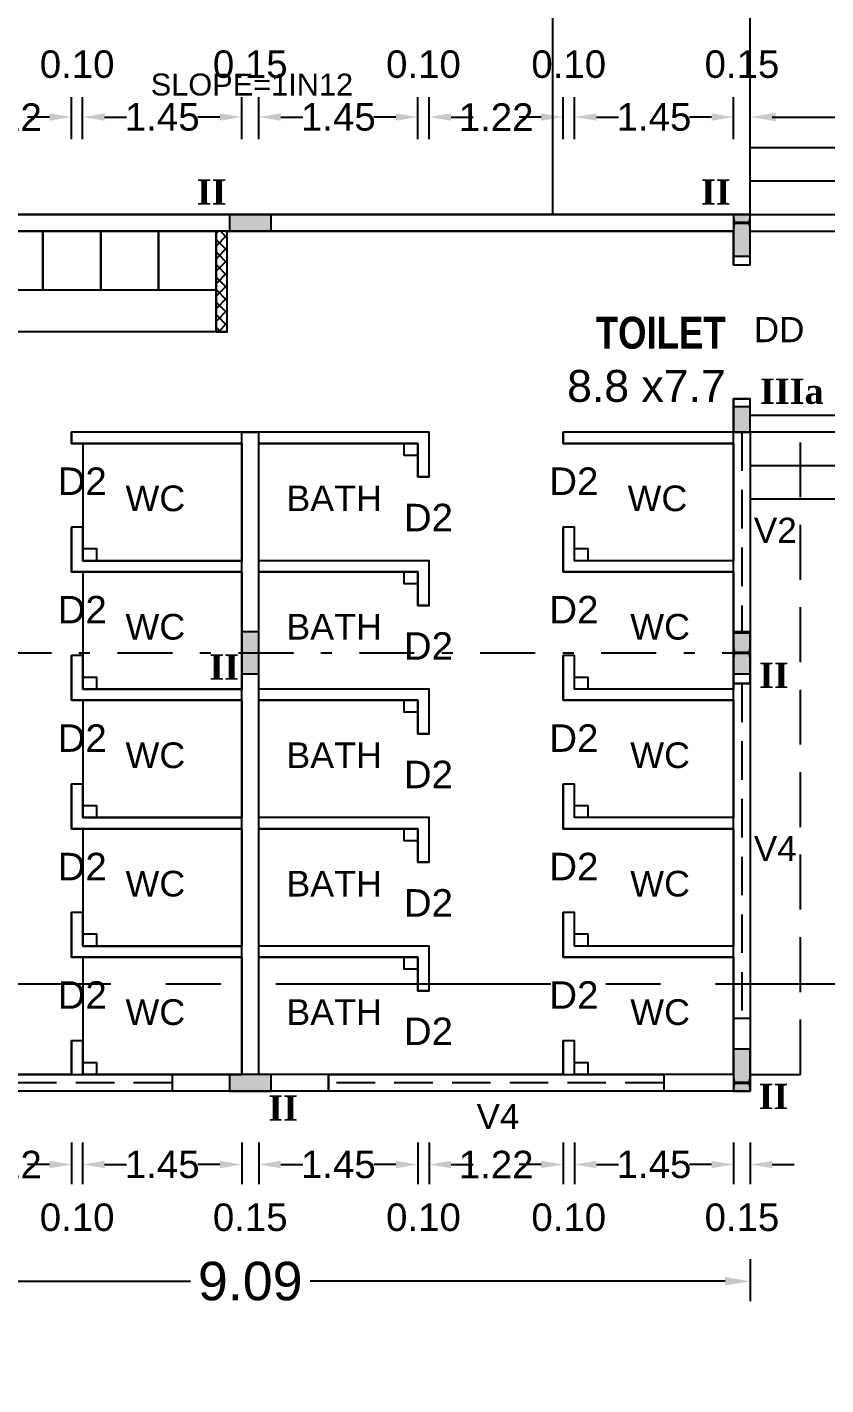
# Model space of a CAD drawing. Header units: metres. Extents: x 3715 to 4596, y 2418 to 2709.
# Drawn here: x 4035.19 to 4042.45, y 2535.3 to 2547.65 of the extents above; entities that cross this region are included whole.
import ezdxf

# ---------------------------------------------------------------- set-up
doc = ezdxf.new("R2010")
doc.units = ezdxf.units.M
doc.header["$MEASUREMENT"] = 0
for name, pattern in [('CENTER', [2, 1.25, -0.25, 0.25, -0.25]), ('DASHDOT', [1, 0.5, -0.25, 0, -0.25]), ('DASHED', [0.75, 0.5, -0.25])]:
    doc.linetypes.add(name, pattern=pattern)
for name, color, linetype in [('BLK_6_DA_RAMP_1', 7, 'Continuous'), ('BLK_6_FLR_0_BLT_UP_AREA', 46, 'Continuous'), ('BLK_6_FLR_0_CARPET_AREA', 46, 'Continuous'), ('BLK_6_FLR_0_URINAL', 235, 'Continuous'), ('BLK_6_FLR_0_WASH', 55, 'Continuous'), ('BLK_6_FLR_0_WATER_CLOSET', 2, 'Continuous')]:
    doc.layers.add(name, color=color, linetype=linetype)
doc.styles.add('Inner font', font='arial.ttf')
doc.styles.add('notes', font='arial.ttf')
doc.styles.get("Standard").update_dxf_attribs({"font": 'arial.ttf'})
doc.styles.add('Times New Roman$101', font='timesbd.ttf', dxfattribs={"height": 3.024})
doc.dimstyles.get("Standard").update_dxf_attribs({"dimtxt": 0.35, "dimasz": 0.23, "dimexe": 0.18, "dimexo": 0.0625, "dimgap": 0.09, "dimtad": 0, "dimtih": 1, "dimtoh": 1, "dimzin": 0, "dimdsep": 46, "dimtxsty": 'Standard', "dimcen": 0.09, "dimadec": 0, "dimazin": 0, "dimtfac": 1, "dimtofl": 0, "dimtmove": 2, "dimatfit": 3, "dimfxl": 0, "dimtolj": 1, "dimtzin": 0, "dimarcsym": 0})

# ---------------------------------------------------------------- blocks, each defined once
blk = doc.blocks.new('A$C459ead1b')
blk.add_lwpolyline([(-6, 1.5), (-6, -1.5), (-5.93, -1.5, 0.373885), (-5.76, -1.35), (-5.63, -0.41, -0.373885), (-5.27, -0.1), (-0.73, -0.1, -0.373885), (-0.37, -0.41), (-0.24, -1.35, 0.373885), (-0.07, -1.5), (0, -1.5), (0, 1.5), (-0.07, 1.5, 0.373885), (-0.24, 1.35), (-0.37, 0.41, -0.373885), (-0.73, 0.1), (-5.27, 0.1, -0.373885), (-5.63, 0.41), (-5.76, 1.35, 0.373885), (-5.93, 1.5)], format="xyb", close=True)
blk = doc.blocks.new('*D230')
at = {"color": 0, "lineweight": -2, "ltscale": 0.1}
for p, q in [((4041.611, 2537.508), (4041.611, 2537.128)), ((4041.763, 2537.508), (4041.763, 2537.128)), ((4041.411, 2537.308), (4041.211, 2537.308)), ((4041.963, 2537.308), (4042.163, 2537.308))]:
    blk.add_line(p, q, dxfattribs=at)
at = {"color": 0, "ltscale": 0.1}
for points in [[(4041.411, 2537.342), (4041.411, 2537.275), (4041.611, 2537.308)], [(4041.963, 2537.342), (4041.963, 2537.275), (4041.763, 2537.308)]]:
    blk.add_solid(points, dxfattribs=at)
at = {"color": 0, "ltscale": 0.1, "insert": (4041.687, 2536.827), "char_height": 0.25, "attachment_point": 5}
blk.add_mtext('\\A1;0.15', dxfattribs=at)
blk = doc.blocks.new('*D231')
at = {"color": 0, "lineweight": -2, "ltscale": 0.1}
for p, q in [((4040.163, 2537.508), (4040.163, 2537.128)), ((4041.611, 2537.508), (4041.611, 2537.128)), ((4040.363, 2537.308), (4040.483, 2537.308)), ((4041.411, 2537.308), (4041.291, 2537.308))]:
    blk.add_line(p, q, dxfattribs=at)
at = {"color": 0, "ltscale": 0.1}
for points in [[(4040.363, 2537.342), (4040.363, 2537.275), (4040.163, 2537.308)], [(4041.411, 2537.342), (4041.411, 2537.275), (4041.611, 2537.308)]]:
    blk.add_solid(points, dxfattribs=at)
at = {"color": 0, "ltscale": 0.1, "insert": (4040.887, 2537.308), "char_height": 0.25, "attachment_point": 5}
blk.add_mtext('\\A1;1.45', dxfattribs=at)
blk = doc.blocks.new('*D232')
at = {"color": 0, "lineweight": -2, "ltscale": 0.1}
for p, q in [((4040.061, 2537.508), (4040.061, 2537.128)), ((4040.163, 2537.508), (4040.163, 2537.128)), ((4039.861, 2537.308), (4039.661, 2537.308)), ((4040.363, 2537.308), (4040.563, 2537.308))]:
    blk.add_line(p, q, dxfattribs=at)
at = {"color": 0, "ltscale": 0.1}
for points in [[(4039.861, 2537.342), (4039.861, 2537.275), (4040.061, 2537.308)], [(4040.363, 2537.342), (4040.363, 2537.275), (4040.163, 2537.308)]]:
    blk.add_solid(points, dxfattribs=at)
at = {"color": 0, "ltscale": 0.1, "insert": (4040.112, 2536.827), "char_height": 0.25, "attachment_point": 5}
blk.add_mtext('\\A1;0.10', dxfattribs=at)
blk = doc.blocks.new('*D233')
at = {"color": 0, "lineweight": -2, "ltscale": 0.1}
for p, q in [((4038.842, 2537.508), (4038.842, 2537.128)), ((4040.061, 2537.508), (4040.061, 2537.128)), ((4039.042, 2537.308), (4039.05, 2537.308)), ((4039.861, 2537.308), (4039.853, 2537.308))]:
    blk.add_line(p, q, dxfattribs=at)
at = {"color": 0, "ltscale": 0.1}
for points in [[(4039.042, 2537.342), (4039.042, 2537.275), (4038.842, 2537.308)], [(4039.861, 2537.342), (4039.861, 2537.275), (4040.061, 2537.308)]]:
    blk.add_solid(points, dxfattribs=at)
at = {"color": 0, "ltscale": 0.1, "insert": (4039.452, 2537.308), "char_height": 0.25, "attachment_point": 5}
blk.add_mtext('\\A1;1.22', dxfattribs=at)
blk = doc.blocks.new('*D234')
at = {"color": 0, "lineweight": -2, "ltscale": 0.1}
for p, q in [((4038.74, 2537.508), (4038.74, 2537.128)), ((4038.842, 2537.508), (4038.842, 2537.128)), ((4038.54, 2537.308), (4038.34, 2537.308)), ((4039.042, 2537.308), (4039.242, 2537.308))]:
    blk.add_line(p, q, dxfattribs=at)
at = {"color": 0, "ltscale": 0.1}
for points in [[(4038.54, 2537.342), (4038.54, 2537.275), (4038.74, 2537.308)], [(4039.042, 2537.342), (4039.042, 2537.275), (4038.842, 2537.308)]]:
    blk.add_solid(points, dxfattribs=at)
at = {"color": 0, "ltscale": 0.1, "insert": (4038.791, 2536.827), "char_height": 0.25, "attachment_point": 5}
blk.add_mtext('\\A1;0.10', dxfattribs=at)
blk = doc.blocks.new('*D235')
at = {"color": 0, "lineweight": -2, "ltscale": 0.1}
for p, q in [((4037.293, 2537.508), (4037.293, 2537.128)), ((4038.74, 2537.508), (4038.74, 2537.128)), ((4037.493, 2537.308), (4037.613, 2537.308)), ((4038.54, 2537.308), (4038.42, 2537.308))]:
    blk.add_line(p, q, dxfattribs=at)
at = {"color": 0, "ltscale": 0.1}
for points in [[(4037.493, 2537.342), (4037.493, 2537.275), (4037.293, 2537.308)], [(4038.54, 2537.342), (4038.54, 2537.275), (4038.74, 2537.308)]]:
    blk.add_solid(points, dxfattribs=at)
at = {"color": 0, "ltscale": 0.1, "insert": (4038.017, 2537.308), "char_height": 0.25, "attachment_point": 5}
blk.add_mtext('\\A1;1.45', dxfattribs=at)
blk = doc.blocks.new('*D236')
at = {"color": 0, "lineweight": -2, "ltscale": 0.1}
for p, q in [((4037.14, 2537.508), (4037.14, 2537.128)), ((4037.293, 2537.508), (4037.293, 2537.128)), ((4036.94, 2537.308), (4036.74, 2537.308)), ((4037.493, 2537.308), (4037.693, 2537.308))]:
    blk.add_line(p, q, dxfattribs=at)
at = {"color": 0, "ltscale": 0.1}
for points in [[(4036.94, 2537.342), (4036.94, 2537.275), (4037.14, 2537.308)], [(4037.493, 2537.342), (4037.493, 2537.275), (4037.293, 2537.308)]]:
    blk.add_solid(points, dxfattribs=at)
at = {"color": 0, "ltscale": 0.1, "insert": (4037.216, 2536.827), "char_height": 0.25, "attachment_point": 5}
blk.add_mtext('\\A1;0.15', dxfattribs=at)
blk = doc.blocks.new('*D237')
at = {"color": 0, "lineweight": -2, "ltscale": 0.1}
for p, q in [((4035.692, 2537.508), (4035.692, 2537.128)), ((4037.14, 2537.508), (4037.14, 2537.128)), ((4035.892, 2537.308), (4036.012, 2537.308)), ((4036.94, 2537.308), (4036.82, 2537.308))]:
    blk.add_line(p, q, dxfattribs=at)
at = {"color": 0, "ltscale": 0.1}
for points in [[(4035.892, 2537.342), (4035.892, 2537.275), (4035.692, 2537.308)], [(4036.94, 2537.342), (4036.94, 2537.275), (4037.14, 2537.308)]]:
    blk.add_solid(points, dxfattribs=at)
at = {"color": 0, "ltscale": 0.1, "insert": (4036.416, 2537.308), "char_height": 0.25, "attachment_point": 5}
blk.add_mtext('\\A1;1.45', dxfattribs=at)
blk = doc.blocks.new('*D238')
at = {"color": 0, "lineweight": -2, "ltscale": 0.1}
for p, q in [((4035.591, 2537.508), (4035.591, 2537.128)), ((4035.692, 2537.508), (4035.692, 2537.128)), ((4035.391, 2537.308), (4035.191, 2537.308)), ((4035.892, 2537.308), (4036.092, 2537.308))]:
    blk.add_line(p, q, dxfattribs=at)
at = {"color": 0, "ltscale": 0.1}
for points in [[(4035.391, 2537.342), (4035.391, 2537.275), (4035.591, 2537.308)], [(4035.892, 2537.342), (4035.892, 2537.275), (4035.692, 2537.308)]]:
    blk.add_solid(points, dxfattribs=at)
at = {"color": 0, "ltscale": 0.1, "insert": (4035.642, 2536.827), "char_height": 0.25, "attachment_point": 5}
blk.add_mtext('\\A1;0.10', dxfattribs=at)
blk = doc.blocks.new('*D239')
at = {"color": 0, "lineweight": -2, "ltscale": 0.1}
for p, q in [((4034.372, 2537.508), (4034.372, 2537.128)), ((4035.591, 2537.508), (4035.591, 2537.128)), ((4034.572, 2537.308), (4034.58, 2537.308)), ((4035.391, 2537.308), (4035.383, 2537.308))]:
    blk.add_line(p, q, dxfattribs=at)
at = {"color": 0, "ltscale": 0.1}
for points in [[(4034.572, 2537.342), (4034.572, 2537.275), (4034.372, 2537.308)], [(4035.391, 2537.342), (4035.391, 2537.275), (4035.591, 2537.308)]]:
    blk.add_solid(points, dxfattribs=at)
at = {"color": 0, "ltscale": 0.1, "insert": (4034.981, 2537.308), "char_height": 0.25, "attachment_point": 5}
blk.add_mtext('\\A1;1.22', dxfattribs=at)
blk = doc.blocks.new('*D259')
at = {"color": 0, "lineweight": -2, "ltscale": 0.1}
for p, q in [((4034.372, 2546.636), (4034.372, 2547.016)), ((4035.591, 2546.636), (4035.591, 2547.016)), ((4034.572, 2546.836), (4034.58, 2546.836)), ((4035.391, 2546.836), (4035.383, 2546.836))]:
    blk.add_line(p, q, dxfattribs=at)
at = {"color": 0, "ltscale": 0.1}
for points in [[(4034.572, 2546.87), (4034.572, 2546.803), (4034.372, 2546.836)], [(4035.391, 2546.87), (4035.391, 2546.803), (4035.591, 2546.836)]]:
    blk.add_solid(points, dxfattribs=at)
at = {"color": 0, "ltscale": 0.1, "insert": (4034.981, 2546.836), "char_height": 0.25, "attachment_point": 5}
blk.add_mtext('\\A1;1.22', dxfattribs=at)
blk = doc.blocks.new('*D260')
at = {"color": 0, "lineweight": -2, "ltscale": 0.1}
for p, q in [((4035.591, 2546.636), (4035.591, 2547.016)), ((4035.692, 2546.636), (4035.692, 2547.016)), ((4035.391, 2546.836), (4035.191, 2546.836)), ((4035.892, 2546.836), (4036.092, 2546.836))]:
    blk.add_line(p, q, dxfattribs=at)
at = {"color": 0, "ltscale": 0.1}
for points in [[(4035.391, 2546.87), (4035.391, 2546.803), (4035.591, 2546.836)], [(4035.892, 2546.87), (4035.892, 2546.803), (4035.692, 2546.836)]]:
    blk.add_solid(points, dxfattribs=at)
at = {"color": 0, "ltscale": 0.1, "insert": (4035.642, 2547.316), "char_height": 0.25, "attachment_point": 5}
blk.add_mtext('\\A1;0.10', dxfattribs=at)
blk = doc.blocks.new('*D261')
at = {"color": 0, "lineweight": -2, "ltscale": 0.1}
for p, q in [((4035.692, 2546.636), (4035.692, 2547.016)), ((4037.14, 2546.636), (4037.14, 2547.016)), ((4035.892, 2546.836), (4036.012, 2546.836)), ((4036.94, 2546.836), (4036.82, 2546.836))]:
    blk.add_line(p, q, dxfattribs=at)
at = {"color": 0, "ltscale": 0.1}
for points in [[(4035.892, 2546.87), (4035.892, 2546.803), (4035.692, 2546.836)], [(4036.94, 2546.87), (4036.94, 2546.803), (4037.14, 2546.836)]]:
    blk.add_solid(points, dxfattribs=at)
at = {"color": 0, "ltscale": 0.1, "insert": (4036.416, 2546.836), "char_height": 0.25, "attachment_point": 5}
blk.add_mtext('\\A1;1.45', dxfattribs=at)
blk = doc.blocks.new('*D262')
at = {"color": 0, "lineweight": -2, "ltscale": 0.1}
for p, q in [((4037.14, 2546.636), (4037.14, 2547.016)), ((4037.293, 2546.636), (4037.293, 2547.016)), ((4036.94, 2546.836), (4036.74, 2546.836)), ((4037.493, 2546.836), (4037.693, 2546.836))]:
    blk.add_line(p, q, dxfattribs=at)
at = {"color": 0, "ltscale": 0.1}
for points in [[(4036.94, 2546.87), (4036.94, 2546.803), (4037.14, 2546.836)], [(4037.493, 2546.87), (4037.493, 2546.803), (4037.293, 2546.836)]]:
    blk.add_solid(points, dxfattribs=at)
at = {"color": 0, "ltscale": 0.1, "insert": (4037.216, 2547.316), "char_height": 0.25, "attachment_point": 5}
blk.add_mtext('\\A1;0.15', dxfattribs=at)
blk = doc.blocks.new('*D263')
at = {"color": 0, "lineweight": -2, "ltscale": 0.1}
for p, q in [((4037.293, 2546.636), (4037.293, 2547.016)), ((4038.74, 2546.636), (4038.74, 2547.016)), ((4037.493, 2546.836), (4037.613, 2546.836)), ((4038.54, 2546.836), (4038.42, 2546.836))]:
    blk.add_line(p, q, dxfattribs=at)
at = {"color": 0, "ltscale": 0.1}
for points in [[(4037.493, 2546.87), (4037.493, 2546.803), (4037.293, 2546.836)], [(4038.54, 2546.87), (4038.54, 2546.803), (4038.74, 2546.836)]]:
    blk.add_solid(points, dxfattribs=at)
at = {"color": 0, "ltscale": 0.1, "insert": (4038.017, 2546.836), "char_height": 0.25, "attachment_point": 5}
blk.add_mtext('\\A1;1.45', dxfattribs=at)
blk = doc.blocks.new('*D264')
at = {"color": 0, "lineweight": -2, "ltscale": 0.1}
for p, q in [((4038.74, 2546.636), (4038.74, 2547.016)), ((4038.842, 2546.636), (4038.842, 2547.016)), ((4038.54, 2546.836), (4038.34, 2546.836)), ((4039.042, 2546.836), (4039.242, 2546.836))]:
    blk.add_line(p, q, dxfattribs=at)
at = {"color": 0, "ltscale": 0.1}
for points in [[(4038.54, 2546.87), (4038.54, 2546.803), (4038.74, 2546.836)], [(4039.042, 2546.87), (4039.042, 2546.803), (4038.842, 2546.836)]]:
    blk.add_solid(points, dxfattribs=at)
at = {"color": 0, "ltscale": 0.1, "insert": (4038.791, 2547.316), "char_height": 0.25, "attachment_point": 5}
blk.add_mtext('\\A1;0.10', dxfattribs=at)
blk = doc.blocks.new('*D265')
at = {"color": 0, "lineweight": -2, "ltscale": 0.1}
for p, q in [((4038.842, 2546.636), (4038.842, 2547.016)), ((4040.061, 2546.636), (4040.061, 2547.016)), ((4039.042, 2546.836), (4039.05, 2546.836)), ((4039.861, 2546.836), (4039.853, 2546.836))]:
    blk.add_line(p, q, dxfattribs=at)
at = {"color": 0, "ltscale": 0.1}
for points in [[(4039.042, 2546.87), (4039.042, 2546.803), (4038.842, 2546.836)], [(4039.861, 2546.87), (4039.861, 2546.803), (4040.061, 2546.836)]]:
    blk.add_solid(points, dxfattribs=at)
at = {"color": 0, "ltscale": 0.1, "insert": (4039.452, 2546.836), "char_height": 0.25, "attachment_point": 5}
blk.add_mtext('\\A1;1.22', dxfattribs=at)
blk = doc.blocks.new('*D266')
at = {"color": 0, "lineweight": -2, "ltscale": 0.1}
for p, q in [((4040.061, 2546.636), (4040.061, 2547.016)), ((4040.163, 2546.636), (4040.163, 2547.016)), ((4039.861, 2546.836), (4039.661, 2546.836)), ((4040.363, 2546.836), (4040.563, 2546.836))]:
    blk.add_line(p, q, dxfattribs=at)
at = {"color": 0, "ltscale": 0.1}
for points in [[(4039.861, 2546.87), (4039.861, 2546.803), (4040.061, 2546.836)], [(4040.363, 2546.87), (4040.363, 2546.803), (4040.163, 2546.836)]]:
    blk.add_solid(points, dxfattribs=at)
at = {"color": 0, "ltscale": 0.1, "insert": (4040.112, 2547.316), "char_height": 0.25, "attachment_point": 5}
blk.add_mtext('\\A1;0.10', dxfattribs=at)
blk = doc.blocks.new('*D267')
at = {"color": 0, "lineweight": -2, "ltscale": 0.1}
for p, q in [((4040.163, 2546.636), (4040.163, 2547.016)), ((4041.611, 2546.636), (4041.611, 2547.016)), ((4040.363, 2546.836), (4040.483, 2546.836)), ((4041.411, 2546.836), (4041.291, 2546.836))]:
    blk.add_line(p, q, dxfattribs=at)
at = {"color": 0, "ltscale": 0.1}
for points in [[(4040.363, 2546.87), (4040.363, 2546.803), (4040.163, 2546.836)], [(4041.411, 2546.87), (4041.411, 2546.803), (4041.611, 2546.836)]]:
    blk.add_solid(points, dxfattribs=at)
at = {"color": 0, "ltscale": 0.1, "insert": (4040.887, 2546.836), "char_height": 0.25, "attachment_point": 5}
blk.add_mtext('\\A1;1.45', dxfattribs=at)
blk = doc.blocks.new('*D268')
at = {"color": 0, "lineweight": -2, "ltscale": 0.1}
for p, q in [((4041.611, 2546.636), (4041.611, 2547.016)), ((4041.763, 2546.636), (4041.763, 2547.016)), ((4041.411, 2546.836), (4041.211, 2546.836)), ((4041.963, 2546.836), (4042.163, 2546.836))]:
    blk.add_line(p, q, dxfattribs=at)
at = {"color": 0, "ltscale": 0.1}
for points in [[(4041.411, 2546.87), (4041.411, 2546.803), (4041.611, 2546.836)], [(4041.963, 2546.87), (4041.963, 2546.803), (4041.763, 2546.836)]]:
    blk.add_solid(points, dxfattribs=at)
at = {"color": 0, "ltscale": 0.1, "insert": (4041.687, 2547.316), "char_height": 0.25, "attachment_point": 5}
blk.add_mtext('\\A1;0.15', dxfattribs=at)
blk = doc.blocks.new('*D269')
at = {"color": 0, "lineweight": -2, "ltscale": 0.1}
for p, q in [((4041.763, 2546.636), (4041.763, 2547.016)), ((4044.811, 2546.636), (4044.811, 2547.016)), ((4041.993, 2546.836), (4042.741, 2546.836)), ((4044.581, 2546.836), (4043.833, 2546.836))]:
    blk.add_line(p, q, dxfattribs=at)
at = {"color": 0, "ltscale": 0.1}
for points in [[(4041.993, 2546.875), (4041.993, 2546.798), (4041.763, 2546.836)], [(4044.581, 2546.875), (4044.581, 2546.798), (4044.811, 2546.836)]]:
    blk.add_solid(points, dxfattribs=at)
at = {"color": 0, "ltscale": 0.1, "insert": (4043.287, 2546.836), "char_height": 0.35, "attachment_point": 5}
blk.add_mtext('\\A1;3.05', dxfattribs=at)
blk = doc.blocks.new('*D320')
at = {"color": 0, "lineweight": -2, "ltscale": 0.1}
for p, q in [((4032.67, 2536.446), (4032.67, 2536.066)), ((4041.763, 2536.446), (4041.763, 2536.066)), ((4032.9, 2536.246), (4036.672, 2536.246)), ((4041.533, 2536.246), (4037.761, 2536.246))]:
    blk.add_line(p, q, dxfattribs=at)
at = {"color": 0, "ltscale": 0.1}
for points in [[(4032.9, 2536.285), (4032.9, 2536.208), (4032.67, 2536.246)], [(4041.533, 2536.285), (4041.533, 2536.208), (4041.763, 2536.246)]]:
    blk.add_solid(points, dxfattribs=at)
at = {"color": 0, "ltscale": 0.1, "insert": (4037.216, 2536.246), "char_height": 0.35, "attachment_point": 5}
blk.add_mtext('\\A1;9.09', dxfattribs=at)

msp = doc.modelspace()

# ---------------------------------------------------------------- hatches: boundary and pattern name
h = msp.add_hatch(color=1)
h.dxf.hatch_style = 1
h.paths.add_polyline_path([(4037.40644, 2545.7982), (4037.40644, 2545.9506), (4037.02644, 2545.9506), (4037.02644, 2545.7982)])
h = msp.add_hatch(color=1)
h.dxf.hatch_style = 1
h.paths.add_polyline_path([(4041.61064, 2545.5706), (4041.76304, 2545.5706), (4041.76304, 2545.9506), (4041.61064, 2545.9506)])
h = msp.add_hatch()
h.set_pattern_fill('ANSI37', color=256, scale=0.0254)
h.set_pattern_definition([(45, (3679.84817, 4778.66292), (-0.0570246264, 0.0570246264), []), (135, (3679.84817, 4778.66292), (-0.0570246264, -0.0570246264), [])])
h.paths.add_polyline_path([(4037.00758, 2544.8838), (4036.90598, 2544.8838), (4036.90598, 2545.7982), (4037.00758, 2545.7982)])
h = msp.add_hatch(color=1)
h.dxf.hatch_style = 1
h.paths.add_polyline_path([(4041.76304, 2544.1994), (4041.61064, 2544.1994), (4041.61064, 2543.9694), (4041.76304, 2543.9694)])
h = msp.add_hatch(color=1)
h.dxf.hatch_style = 1
h.paths.add_polyline_path([(4037.14024, 2541.7728), (4037.29264, 2541.7728), (4037.29264, 2542.1528), (4037.14024, 2542.1528)])
h = msp.add_hatch(color=1)
h.dxf.hatch_style = 1
h.paths.add_polyline_path([(4041.61064, 2541.7728), (4041.76304, 2541.7728), (4041.76304, 2542.1528), (4041.61064, 2542.1528)])
h = msp.add_hatch(color=1)
h.dxf.hatch_style = 1
h.paths.add_polyline_path([(4041.61064, 2537.976), (4041.76304, 2537.976), (4041.76304, 2538.356), (4041.61064, 2538.356)])
h = msp.add_hatch(color=1)
h.dxf.hatch_style = 1
h.paths.add_polyline_path([(4037.40644, 2537.975), (4037.40644, 2538.1274), (4037.02644, 2538.1274), (4037.02644, 2537.975)])

# ---------------------------------------------------------------- linework, layer by layer
for p, q in [((4041.76304, 2545.9506, 0), (4041.76304, 2547.7506, 0)), ((4041.76304, 2546.5602, 0), (4044.81104, 2546.5602)), ((4041.76304, 2545.9506, 0), (4041.76304, 2546.5602, 0)), ((4041.76304, 2546.2554, 0), (4044.81104, 2546.2554)), ((4041.76304, 2545.9506, 0), (4032.66984, 2545.9506, 0)), ((4041.76304, 2545.4934), (4041.76304, 2545.9506, 0)), ((4041.76304, 2545.9506, 0), (4044.81104, 2545.9506)), ((4041.61064, 2545.7982, 0), (4032.82224, 2545.7982, 0)), ((4036.90598, 2544.8838, 0), (4036.90598, 2545.7982, 0)), ((4037.00758, 2544.8838, 0), (4037.00758, 2545.7982, 0)), ((4041.61064, 2545.4934, 0), (4041.61064, 2545.7982, 0)), ((4041.61064, 2545.4934, 0), (4041.76304, 2545.4934, 0)), ((4037.00758, 2544.8838, 0), (4036.90598, 2544.8838, 0)), ((4041.61064, 2543.9694, 0), (4041.61064, 2544.2742, 0)), ((4041.61064, 2544.2742, 0), (4041.76304, 2544.2742, 0)), ((4041.76304, 2543.9694, 0), (4041.76304, 2544.2742, 0)), ((4035.59084, 2543.8678, 0), (4035.59084, 2543.9694, 0)), ((4037.14024, 2543.9694, 0), (4035.59084, 2543.9694, 0)), ((4037.14024, 2538.1274, 0), (4037.14024, 2543.9694, 0)), ((4037.14024, 2543.9694, 0), (4037.29264, 2543.9694, 0)), ((4038.84204, 2543.9694, 0), (4037.29264, 2543.9694, 0)), ((4037.29264, 2538.1274, 0), (4037.29264, 2543.9694, 0)), ((4038.84204, 2543.563, 0), (4038.84204, 2543.9694, 0)), ((4040.06124, 2543.8678, 0), (4040.06124, 2543.9694, 0)), ((4041.61064, 2543.9694, 0), (4040.06124, 2543.9694, 0)), ((4041.76304, 2543.9694, 0), (4041.61064, 2543.9694, 0)), ((4044.81104, 2543.96939), (4041.76304, 2543.96939)), ((4037.14024, 2543.8678, 0), (4035.59084, 2543.8678, 0)), ((4038.74044, 2543.8678, 0), (4037.29264, 2543.8678, 0)), ((4038.74044, 2543.563, 0), (4038.74044, 2543.8678, 0)), ((4041.61064, 2543.8678, 0), (4040.06124, 2543.8678, 0)), ((4044.81104, 2543.66459), (4041.76304, 2543.66459)), ((4038.84204, 2543.563, 0), (4038.74044, 2543.563, 0)), ((4044.81104, 2543.35979), (4041.76304, 2543.35979)), ((4035.59084, 2542.6994, 0), (4035.59084, 2543.1058, 0)), ((4035.69244, 2543.1058, 0), (4035.59084, 2543.1058, 0)), ((4035.69244, 2542.801, 0), (4035.69244, 2543.1058, 0)), ((4040.06124, 2542.6994, 0), (4040.06124, 2543.1058, 0)), ((4040.16284, 2543.1058, 0), (4040.06124, 2543.1058, 0)), ((4040.16284, 2542.801, 0), (4040.16284, 2543.1058, 0)), ((4037.14024, 2542.801, 0), (4035.69244, 2542.801, 0)), ((4038.84204, 2542.801, 0), (4037.29264, 2542.801, 0)), ((4038.84204, 2542.3946, 0), (4038.84204, 2542.801, 0)), ((4041.61064, 2542.801, 0), (4040.16284, 2542.801, 0)), ((4037.14024, 2542.6994, 0), (4035.59084, 2542.6994, 0)), ((4038.74044, 2542.6994, 0), (4037.29264, 2542.6994, 0)), ((4038.74044, 2542.3946, 0), (4038.74044, 2542.6994, 0)), ((4041.61064, 2542.6994, 0), (4040.06124, 2542.6994, 0)), ((4038.84204, 2542.3946, 0), (4038.74044, 2542.3946, 0)), ((4041.61064, 2541.6834, 0), (4041.61064, 2542.1406, 0)), ((4041.76304, 2542.1406, 0), (4041.61064, 2542.1406, 0)), ((4041.76304, 2541.6834, 0), (4041.76304, 2542.1406, 0)), ((4035.59084, 2541.531, 0), (4035.59084, 2541.9374, 0)), ((4035.69244, 2541.9374, 0), (4035.59084, 2541.9374, 0)), ((4035.69244, 2541.6326, 0), (4035.69244, 2541.9374, 0)), ((4040.06124, 2541.531, 0), (4040.06124, 2541.9374, 0)), ((4040.16284, 2541.9374, 0), (4040.06124, 2541.9374, 0)), ((4040.16284, 2541.6326, 0), (4040.16284, 2541.9374, 0)), ((4041.76304, 2541.6834, 0), (4041.61064, 2541.6834, 0)), ((4037.14024, 2541.6326, 0), (4035.69244, 2541.6326, 0)), ((4038.84204, 2541.6326, 0), (4037.29264, 2541.6326, 0)), ((4038.84204, 2541.2262, 0), (4038.84204, 2541.6326, 0)), ((4041.61064, 2541.6326, 0), (4040.16284, 2541.6326, 0)), ((4037.14024, 2541.531, 0), (4035.59084, 2541.531, 0)), ((4038.74044, 2541.531, 0), (4037.29264, 2541.531, 0)), ((4038.74044, 2541.2262, 0), (4038.74044, 2541.531, 0)), ((4041.61064, 2541.531, 0), (4040.06124, 2541.531, 0)), ((4038.84204, 2541.2262, 0), (4038.74044, 2541.2262, 0)), ((4035.59084, 2540.3626, 0), (4035.59084, 2540.769, 0)), ((4035.69244, 2540.769, 0), (4035.59084, 2540.769, 0)), ((4035.69244, 2540.4642, 0), (4035.69244, 2540.769, 0)), ((4040.06124, 2540.3626, 0), (4040.06124, 2540.769, 0)), ((4040.16284, 2540.769, 0), (4040.06124, 2540.769, 0)), ((4040.16284, 2540.4642, 0), (4040.16284, 2540.769, 0)), ((4037.14024, 2540.4642, 0), (4035.69244, 2540.4642, 0)), ((4038.84204, 2540.4642, 0), (4037.29264, 2540.4642, 0)), ((4038.84204, 2540.0578, 0), (4038.84204, 2540.4642, 0)), ((4041.61064, 2540.4642, 0), (4040.16284, 2540.4642, 0)), ((4037.14024, 2540.3626, 0), (4035.59084, 2540.3626, 0)), ((4038.74044, 2540.3626, 0), (4037.29264, 2540.3626, 0)), ((4038.74044, 2540.0578, 0), (4038.74044, 2540.3626, 0)), ((4041.61064, 2540.3626, 0), (4040.06124, 2540.3626, 0)), ((4038.84204, 2540.0578, 0), (4038.74044, 2540.0578, 0)), ((4035.59084, 2539.1942, 0), (4035.59084, 2539.6006, 0)), ((4035.69244, 2539.6006, 0), (4035.59084, 2539.6006, 0)), ((4035.69244, 2539.2958, 0), (4035.69244, 2539.6006, 0)), ((4040.06124, 2539.1942, 0), (4040.06124, 2539.6006, 0)), ((4040.16284, 2539.6006, 0), (4040.06124, 2539.6006, 0)), ((4040.16284, 2539.2958, 0), (4040.16284, 2539.6006, 0)), ((4037.14024, 2539.2958, 0), (4035.69244, 2539.2958, 0)), ((4038.84204, 2539.2958, 0), (4037.29264, 2539.2958, 0)), ((4038.84204, 2538.8894, 0), (4038.84204, 2539.2958, 0)), ((4041.61064, 2539.2958, 0), (4040.16284, 2539.2958, 0)), ((4037.14024, 2539.1942, 0), (4035.59084, 2539.1942, 0)), ((4038.74044, 2539.1942, 0), (4037.29264, 2539.1942, 0)), ((4038.74044, 2538.8894, 0), (4038.74044, 2539.1942, 0)), ((4041.61064, 2539.1942, 0), (4040.06124, 2539.1942, 0)), ((4038.84204, 2538.8894, 0), (4038.74044, 2538.8894, 0)), ((4041.61064, 2538.1274, 0), (4041.61064, 2538.6354, 0)), ((4041.76304, 2538.6354, 0), (4041.61064, 2538.6354, 0)), ((4041.76304, 2538.6354, 0), (4041.76304, 2537.975, 0)), ((4035.59084, 2538.1274, 0), (4035.59084, 2538.4322, 0)), ((4035.69244, 2538.4322, 0), (4035.59084, 2538.4322, 0)), ((4035.69244, 2538.1274, 0), (4035.69244, 2538.4322, 0)), ((4040.06124, 2538.1274, 0), (4040.06124, 2538.4322, 0)), ((4040.16284, 2538.4322, 0), (4040.06124, 2538.4322, 0)), ((4040.16284, 2538.1274, 0), (4040.16284, 2538.4322, 0)), ((4037.92764, 2538.1274, 0), (4036.50524, 2538.1274, 0)), ((4036.50524, 2538.1274, 0), (4036.50524, 2537.975, 0)), ((4037.92764, 2538.1274, 0), (4037.92764, 2537.975, 0)), ((4041.61064, 2538.1274, 0), (4040.97564, 2538.1274, 0)), ((4040.97564, 2538.1274, 0), (4040.97564, 2537.975, 0)), ((4037.92764, 2537.975, 0), (4036.50524, 2537.975, 0)), ((4041.76304, 2537.975, 0), (4040.97564, 2537.975, 0))]:
    msp.add_line(p, q)
at = {"linetype": 'DASHED', "ltscale": 0.02}
msp.add_line((4041.76304, 2545.7982), (4044.81104, 2545.7982), dxfattribs=at)
at = {"linetype": 'DASHED', "ltscale": 4}
msp.add_line((4044.35384, 2544.1218), (4041.76304, 2544.1218, 0), dxfattribs=at)
at = {"linetype": 'DASHDOT'}
msp.add_line((4032.70794, 2541.9628, 0), (4041.61064, 2541.9628, 0), dxfattribs=at)
at = {"linetype": 'CENTER', "ltscale": 2}
msp.add_line((4029.44783, 2538.95233), (4073.38005, 2538.95233), dxfattribs=at)
at = {"color": 1}
for points in [[(4037.40644, 2545.7982), (4037.40644, 2545.9506), (4037.02644, 2545.9506), (4037.02644, 2545.7982)], [(4041.61064, 2543.9694), (4041.76304, 2543.9694), (4041.76304, 2544.1994), (4041.61064, 2544.1994)], [(4037.40644, 2537.975), (4037.40644, 2538.1274), (4037.02644, 2538.1274), (4037.02644, 2537.975)]]:
    msp.add_lwpolyline(points, close=True, dxfattribs=at)
at = {"color": 1, "elevation": 0}
for points in [[(4041.61064, 2545.5706), (4041.76304, 2545.5706), (4041.76304, 2545.9506), (4041.61064, 2545.9506)], [(4037.14024, 2541.7728), (4037.29264, 2541.7728), (4037.29264, 2542.1528), (4037.14024, 2542.1528)], [(4041.61064, 2541.7728), (4041.76304, 2541.7728), (4041.76304, 2542.1528), (4041.61064, 2542.1528)], [(4041.61064, 2537.976), (4041.76304, 2537.976), (4041.76304, 2538.356), (4041.61064, 2538.356)]]:
    msp.add_lwpolyline(points, close=True, dxfattribs=at)
at = {"linetype": 'DASHED', "elevation": 0}
msp.add_lwpolyline([(4041.76304, 2538.1274), (4042.22024, 2538.1274), (4042.22024, 2544.1218), (4042.22024, 2544.1218)], dxfattribs=at)
at = {"linetype": 'Continuous', "ltscale": 0.01, "elevation": 0}
for points in [[(4041.76304, 2542.1406), (4041.61064, 2542.1406), (4041.61064, 2543.9694), (4041.76304, 2543.9694)], [(4041.76304, 2538.6354), (4041.61064, 2538.6354), (4041.61064, 2541.6834), (4041.76304, 2541.6834)], [(4033.45724, 2537.975), (4033.45724, 2538.1274), (4036.50524, 2538.1274), (4036.50524, 2537.975)], [(4037.92764, 2537.975), (4037.92764, 2538.1274), (4040.97564, 2538.1274), (4040.97564, 2537.975)]]:
    msp.add_lwpolyline(points, close=True, dxfattribs=at)
at = {"linetype": 'DASHED', "ltscale": 0.7, "elevation": 0}
for points in [[(4041.68684, 2543.9694), (4041.68684, 2542.1406)], [(4041.68684, 2541.6834), (4041.68684, 2538.6354)], [(4036.50524, 2538.0512), (4033.45724, 2538.0512)], [(4040.97564, 2538.0512), (4037.92764, 2538.0512)]]:
    msp.add_lwpolyline(points, dxfattribs=at)
at = {"layer": 'BLK_6_DA_RAMP_1', "color": 1, "elevation": 0}
msp.add_lwpolyline([(4039.96304, 2545.9506), (4034.44304, 2545.9506), (4034.44304, 2547.7506), (4039.96304, 2547.7506)], close=True, dxfattribs=at)
at = {"layer": 'BLK_6_FLR_0_BLT_UP_AREA', "color": 46}
msp.add_lwpolyline([(4059.23445, 2548.9986), (4059.23445, 2545.9506), (4070.41424, 2545.9506), (4070.41424, 2500.9926), (4070.41424, 2500.9926), (4062.34027, 2500.9926), (4062.34027, 2499.1638), (4052.88503, 2499.1638), (4052.88503, 2500.9926), (4044.81104, 2500.9926), (4044.81104, 2504.1422), (4032.66984, 2504.1422), (4032.66984, 2512.1178), (4041.76304, 2512.1178), (4041.76304, 2506.05992), (4044.81104, 2506.05992), (4044.81104, 2543.96939), (4041.76304, 2543.96939), (4041.76304, 2537.975), (4032.66984, 2537.975), (4032.66984, 2545.9506), (4054.99136, 2545.9506), (4054.99136, 2548.9986)], dxfattribs=at)
at = {"layer": 'BLK_6_FLR_0_CARPET_AREA', "color": 46}
for points in [[(4032.82224, 2545.7982), (4036.90598, 2545.7982), (4036.90598, 2544.8838), (4037.00758, 2544.8838), (4037.00758, 2545.7982), (4041.61064, 2545.7982), (4041.61064, 2545.4934), (4041.76304, 2545.4934), (4041.76304, 2545.7982), (4044.81104, 2545.7982)], [(4044.81104, 2544.1218), (4041.76304, 2544.1218), (4041.76304, 2544.2742), (4041.61064, 2544.2742), (4041.61064, 2543.9694), (4040.06124, 2543.9694), (4040.06124, 2543.8678), (4041.61064, 2543.8678), (4041.61064, 2542.801), (4040.16284, 2542.801), (4040.16284, 2543.1058), (4040.06124, 2543.1058), (4040.06124, 2542.6994), (4041.61064, 2542.6994), (4041.61064, 2541.6326), (4040.16284, 2541.6326), (4040.16284, 2541.9374), (4040.06124, 2541.9374), (4040.06124, 2541.531), (4041.61064, 2541.531), (4041.61064, 2540.4642), (4040.16284, 2540.4642), (4040.16284, 2540.769), (4040.06124, 2540.769), (4040.06124, 2540.3626), (4041.61064, 2540.3626), (4041.61064, 2539.2958), (4040.16284, 2539.2958), (4040.16284, 2539.6006), (4040.06124, 2539.6006), (4040.06124, 2539.1942), (4041.61064, 2539.1942), (4041.61064, 2538.1274), (4040.16284, 2538.1274), (4040.16284, 2538.4322), (4040.06124, 2538.4322), (4040.06124, 2538.1274), (4037.29264, 2538.1274), (4037.29264, 2539.1942), (4038.74044, 2539.1942), (4038.74044, 2538.8894), (4038.84204, 2538.8894), (4038.84204, 2539.2958), (4037.29264, 2539.2958), (4037.29264, 2540.3626), (4038.74044, 2540.3626), (4038.74044, 2540.0578), (4038.84204, 2540.0578), (4038.84204, 2540.4642), (4037.29264, 2540.4642), (4037.29264, 2541.531), (4038.74044, 2541.531), (4038.74044, 2541.2262), (4038.84204, 2541.2262), (4038.84204, 2541.6326), (4037.29264, 2541.6326), (4037.29264, 2542.6994), (4038.74044, 2542.6994), (4038.74044, 2542.3946), (4038.84204, 2542.3946), (4038.84204, 2542.801), (4037.29264, 2542.801), (4037.29264, 2543.8678), (4038.74044, 2543.8678), (4038.74044, 2543.563), (4038.84204, 2543.563), (4038.84204, 2543.9694), (4035.59084, 2543.9694), (4035.59084, 2543.8678), (4037.14024, 2543.8678), (4037.14024, 2542.801), (4035.69244, 2542.801), (4035.69244, 2543.1058), (4035.59084, 2543.1058), (4035.59084, 2542.6994), (4037.14024, 2542.6994), (4037.14024, 2541.6326), (4035.69244, 2541.6326), (4035.69244, 2541.9374), (4035.59084, 2541.9374), (4035.59084, 2541.531), (4037.14024, 2541.531), (4037.14024, 2540.4642), (4035.69244, 2540.4642), (4035.69244, 2540.769), (4035.59084, 2540.769), (4035.59084, 2540.3626), (4037.14024, 2540.3626), (4037.14024, 2539.2958), (4035.69244, 2539.2958), (4035.69244, 2539.6006), (4035.59084, 2539.6006), (4035.59084, 2539.1942), (4037.14024, 2539.1942), (4037.14024, 2538.1274), (4035.69244, 2538.1274), (4035.69244, 2538.4322), (4035.59084, 2538.4322), (4035.59084, 2538.1274), (4032.82224, 2538.1274)]]:
    msp.add_lwpolyline(points, dxfattribs=at)
at = {"layer": 'BLK_6_FLR_0_URINAL', "color": 235}
for points in [[(4034.80597, 2545.2648), (4035.33097, 2545.2648), (4035.33097, 2545.7982), (4034.80597, 2545.7982)], [(4035.33097, 2545.2648), (4035.85598, 2545.2648), (4035.85598, 2545.7982), (4035.33097, 2545.7982)], [(4035.85598, 2545.2648), (4036.38098, 2545.2648), (4036.38098, 2545.7982), (4035.85598, 2545.7982)], [(4036.38098, 2545.2648), (4036.90598, 2545.2648), (4036.90598, 2545.7982), (4036.38098, 2545.7982)]]:
    msp.add_lwpolyline(points, close=True, dxfattribs=at)
at = {"layer": 'BLK_6_FLR_0_WASH'}
msp.add_lwpolyline([(4032.82224, 2545.7982), (4036.90598, 2545.7982), (4036.90598, 2544.8838), (4032.82224, 2544.8838)], close=True, dxfattribs=at)
at = {"layer": 'BLK_6_FLR_0_WASH', "color": 60, "elevation": 0}
for points in [[(4038.61332, 2543.8678), (4038.61332, 2543.76132), (4038.74044, 2543.76132)], [(4035.81956, 2542.801), (4035.81956, 2542.90749), (4035.69244, 2542.90749)], [(4040.28996, 2542.801), (4040.28996, 2542.90749), (4040.16284, 2542.90749)], [(4038.61332, 2542.6994), (4038.61332, 2542.59292), (4038.74044, 2542.59292)], [(4035.81956, 2541.6326), (4035.81956, 2541.73909), (4035.69244, 2541.73909)], [(4040.28996, 2541.6326), (4040.28996, 2541.73909), (4040.16284, 2541.73909)], [(4035.81956, 2540.4642), (4035.81956, 2540.57069), (4035.69244, 2540.57069)], [(4040.28996, 2540.4642), (4040.28996, 2540.57069), (4040.16284, 2540.57069)], [(4035.81956, 2539.2958), (4035.81956, 2539.40229), (4035.69244, 2539.40229)], [(4040.28996, 2539.2958), (4040.28996, 2539.40229), (4040.16284, 2539.40229)], [(4035.81956, 2538.1274), (4035.81956, 2538.23389), (4035.69244, 2538.23389)], [(4040.28996, 2538.1274), (4040.28996, 2538.23389), (4040.16284, 2538.23389)]]:
    msp.add_lwpolyline(points, dxfattribs=at)
at = {"layer": 'BLK_6_FLR_0_WASH', "color": 60}
for points in [[(4038.61332, 2541.531), (4038.61332, 2541.42452), (4038.74044, 2541.42452)], [(4038.61332, 2540.3626), (4038.61332, 2540.25612), (4038.74044, 2540.25612)], [(4038.61332, 2539.1942), (4038.61332, 2539.08772), (4038.74044, 2539.08772)]]:
    msp.add_lwpolyline(points, dxfattribs=at)
at = {"layer": 'BLK_6_FLR_0_WATER_CLOSET', "color": 1, "elevation": 0}
for points in [[(4035.69244, 2542.801), (4037.14024, 2542.801), (4037.14024, 2543.8678), (4035.69244, 2543.8678)], [(4035.69244, 2541.6326), (4037.14024, 2541.6326), (4037.14024, 2542.6994), (4035.69244, 2542.6994)], [(4035.69244, 2540.4642), (4037.14024, 2540.4642), (4037.14024, 2541.531), (4035.69244, 2541.531)], [(4035.69244, 2539.2958), (4037.14024, 2539.2958), (4037.14024, 2540.3626), (4035.69244, 2540.3626)], [(4035.69244, 2538.1274), (4037.14024, 2538.1274), (4037.14024, 2539.1942), (4035.69244, 2539.1942)]]:
    msp.add_lwpolyline(points, close=True, dxfattribs=at)

# ---------------------------------------------------------------- block references
at = {"xscale": 0.0254, "yscale": 0.0254, "zscale": 0.0254, "rotation": 180}
for p in [(4041.61064, 2545.8744, 0), (4041.61064, 2541.9628, 0), (4041.61064, 2538.0512, 0)]:
    msp.add_blockref('A$C459ead1b', p, dxfattribs=at)

# ---------------------------------------------------------------- texts
at = {"color": 7, "style": 'Times New Roman$101'}
for s, p in [('II', (4036.72965, 2546.0395, 0)), ('II', (4041.31385, 2546.0395, 0)), ('IIIa', (4041.85047, 2544.22751)), ('II', (4036.84345, 2541.71819, 0)), ('II', (4041.84231, 2541.64292)), ('II', (4041.83825, 2537.8126)), ('II', (4037.37945, 2537.70672))]:
    msp.add_text(s, height=0.23, dxfattribs=at).set_placement(p)
at = {"style": 'notes'}
for s, p in [('DD', (4041.79398, 2544.78861)), ('V2', (4041.79497, 2542.96285)), ('V4', (4041.79497, 2540.06819)), ('V4', (4039.27351, 2537.63126))]:
    msp.add_text(s, height=0.2286, dxfattribs=at).set_placement(p)
for s, insert, char_height, width, attachment_point, style in [('{\\fArial Narrow|b1|i0|c0|p34;TOILET\\P} 8.8 x7.7', (4041.53959, 2544.24172), 0.2901859, 4.1123453, 9, 'Inner font'), ('{\\H0.93371x;WC}', (4036.08168, 2543.48477, 0), 0.25, 0.82493, 1, 'notes'), ('{\\fArial|b0|i0|c0|p34;\\H0.93371x;BATH}', (4037.54385, 2543.48477, 0), 0.25, 0.82493, 1, 'notes'), ('{\\fArial|b0|i0|c0|p34;\\H0.93371x;WC}', (4040.64676, 2543.48477, 0), 0.25, 0.82493, 1, 'notes'), ('{\\fArial|b0|i0|c0|p34;\\H0.93371x;WC}', (4036.08168, 2542.31637, 0), 0.25, 0.82493, 1, 'notes'), ('{\\fArial|b0|i0|c0|p34;\\H0.93371x;BATH}', (4037.54385, 2542.31637, 0), 0.25, 0.82493, 1, 'notes'), ('{\\fArial|b0|i0|c0|p34;\\H0.93371x;WC}', (4040.67114, 2542.31637, 0), 0.25, 0.82493, 1, 'notes'), ('{\\fArial|b0|i0|c0|p34;\\H0.93371x;WC}', (4036.08168, 2541.14797, 0), 0.25, 0.82493, 1, 'notes'), ('{\\fArial|b0|i0|c0|p34;\\H0.93371x;BATH}', (4037.54385, 2541.14797, 0), 0.25, 0.82493, 1, 'notes'), ('{\\fArial|b0|i0|c0|p34;\\H0.93371x;WC}', (4040.67114, 2541.14797, 0), 0.25, 0.82493, 1, 'notes'), ('{\\fArial|b0|i0|c0|p34;\\H0.93371x;WC}', (4036.08168, 2539.97957, 0), 0.25, 0.82493, 1, 'notes'), ('{\\fArial|b0|i0|c0|p34;\\H0.93371x;BATH}', (4037.54385, 2539.97957, 0), 0.25, 0.82493, 1, 'notes'), ('{\\fArial|b0|i0|c0|p34;\\H0.93371x;WC}', (4040.67114, 2539.97957, 0), 0.25, 0.82493, 1, 'notes'), ('{\\fArial|b0|i0|c0|p34;\\H0.93371x;WC}', (4036.08168, 2538.81117, 0), 0.25, 0.82493, 1, 'notes'), ('{\\fArial|b0|i0|c0|p34;\\H0.93371x;BATH}', (4037.54385, 2538.81117, 0), 0.25, 0.82493, 1, 'notes'), ('{\\fArial|b0|i0|c0|p34;\\H0.93371x;WC}', (4040.67114, 2538.81117, 0), 0.25, 0.82493, 1, 'notes')]:
    msp.add_mtext(s, dxfattribs=dict(insert=insert, char_height=char_height, width=width, attachment_point=attachment_point, style=style))
at = {"ltscale": 0.1, "char_height": 0.25, "attachment_point": 1}
for insert in [(4035.4652, 2543.64878, 0), (4039.9356, 2543.64878, 0), (4038.6128, 2543.31829, 0), (4035.4652, 2542.48038, 0), (4039.9356, 2542.48038, 0), (4038.6128, 2542.14989, 0), (4035.4652, 2541.31198, 0), (4039.9356, 2541.31198, 0), (4038.6128, 2540.98149, 0), (4035.4652, 2540.14358, 0), (4039.9356, 2540.14358, 0), (4038.6128, 2539.81309, 0), (4035.4652, 2538.97518, 0), (4039.9356, 2538.97518, 0), (4038.6128, 2538.64469, 0)]:
    msp.add_mtext_dynamic_manual_height_columns('D2', width=0.155315, gutter_width=1, heights=[0], dxfattribs=dict(at, insert=insert))
at = {"layer": 'BLK_6_DA_RAMP_1', "color": 1, "insert": (4038.15138, 2547.23243, 0), "char_height": 0.2, "attachment_point": 3}
msp.add_mtext_dynamic_manual_height_columns('SLOPE=1IN12', width=0.7664218, gutter_width=1, heights=[0], dxfattribs=at)

# ---------------------------------------------------------------- dimensions: what is measured, and where the dimension line sits
at = {"ltscale": 0.1}
for base, p1, p2, picture, middle in [((4035.69244, 2546.83619), (4035.59084, 2543.1058, 0), (4035.69244, 2543.1058, 0), '*D260', (4035.64164, 2547.31648)), ((4037.29264, 2546.83619), (4037.14024, 2543.9694, 0), (4037.29264, 2543.9694, 0), '*D262', (4037.21644, 2547.31648)), ((4038.84204, 2546.83619), (4038.74044, 2543.8678, 0), (4038.84204, 2543.86566, 0), '*D264', (4038.79124, 2547.31648)), ((4040.16284, 2546.83619), (4040.06124, 2543.1058, 0), (4040.16284, 2543.1058, 0), '*D266', (4040.11204, 2547.31648)), ((4041.76304, 2546.83619), (4041.61064, 2544.2742, 0), (4041.76304, 2544.2742, 0), '*D268', (4041.68684, 2547.31648)), ((4037.14024, 2546.83619), (4035.69244, 2543.1058, 0), (4037.14024, 2543.9694, 0), '*D261', (4036.41634, 2546.83619)), ((4038.74044, 2546.83619), (4037.29264, 2543.9694, 0), (4038.74044, 2543.8678, 0), '*D263', (4038.01654, 2546.83619)), ((4041.61064, 2546.83619), (4040.16284, 2543.1058, 0), (4041.61064, 2544.2742, 0), '*D267', (4040.88674, 2546.83619)), ((4037.29264, 2537.30821), (4038.74044, 2539.01861, 0), (4037.29264, 2538.1274, 0), '*D235', (4038.01654, 2537.30821)), ((4035.69244, 2537.30821), (4037.14024, 2538.1274, 0), (4035.69244, 2538.1274, 0), '*D237', (4036.41634, 2537.30821)), ((4040.16284, 2537.30821), (4041.61064, 2538.1274, 0), (4040.16284, 2538.1274, 0), '*D231', (4040.88674, 2537.30821))]:
    dim = msp.add_linear_dim(base=base, p1=p1, p2=p2, dimstyle='Standard', override={"dimtxt": 0.25, "dimasz": 0.2}, dxfattribs=at)
    dim.commit()
    dim.dimension.update_dxf_attribs({"geometry": picture, "text_midpoint": middle})
for base, p1, p2, picture, middle in [((4035.59084, 2546.83619), (4034.37164, 2543.83873, 0), (4035.59084, 2543.1058, 0), '*D259', (4034.98124, 2546.83619)), ((4040.06124, 2546.83619), (4038.84204, 2543.86566, 0), (4040.06124, 2543.1058, 0), '*D265', (4039.45164, 2546.83619)), ((4034.37164, 2537.30821), (4035.59084, 2538.1274, 0), (4034.37164, 2539.0222, 0), '*D239', (4034.98124, 2537.30821)), ((4038.74044, 2537.30821), (4038.84204, 2539.01861, 0), (4038.74044, 2539.01861, 0), '*D234', (4038.79124, 2536.82663)), ((4038.84204, 2537.30821), (4040.06124, 2538.1274, 0), (4038.84204, 2539.01861, 0), '*D233', (4039.45164, 2537.30821)), ((4035.59084, 2537.30821), (4035.69244, 2538.1274, 0), (4035.59084, 2538.1274, 0), '*D238', (4035.64164, 2536.82663)), ((4037.14024, 2537.30821), (4037.29264, 2538.1274, 0), (4037.14024, 2538.1274, 0), '*D236', (4037.21644, 2536.82663)), ((4040.06124, 2537.30821), (4040.16284, 2538.1274, 0), (4040.06124, 2538.1274, 0), '*D232', (4040.11204, 2536.82663)), ((4041.61064, 2537.30821), (4041.76304, 2537.975, 0), (4041.61064, 2538.1274, 0), '*D230', (4041.68684, 2536.82663))]:
    dim = msp.add_linear_dim(base=base, p1=p1, p2=p2, dimstyle='Standard', override={"dimtxt": 0.25, "dimasz": 0.2}, dxfattribs=at)
    dim.commit()
    dim.dimension.update_dxf_attribs({"geometry": picture, "text_midpoint": middle, "dimtype": 160})
for base, p1, p2, picture, middle in [((4044.81104, 2546.83619), (4041.76304, 2545.7982), (4044.81104, 2545.7982), '*D269', (4043.28704, 2546.83619)), ((4032.66984, 2536.24643), (4041.76304, 2538.3052, 0), (4032.66984, 2538.36873, 0), '*D320', (4037.21644, 2536.24643))]:
    dim = msp.add_linear_dim(base=base, p1=p1, p2=p2, dimstyle='Standard', dxfattribs=at)
    dim.commit()
    dim.dimension.update_dxf_attribs({"geometry": picture, "text_midpoint": middle})

doc.saveas('drawing.dxf')
